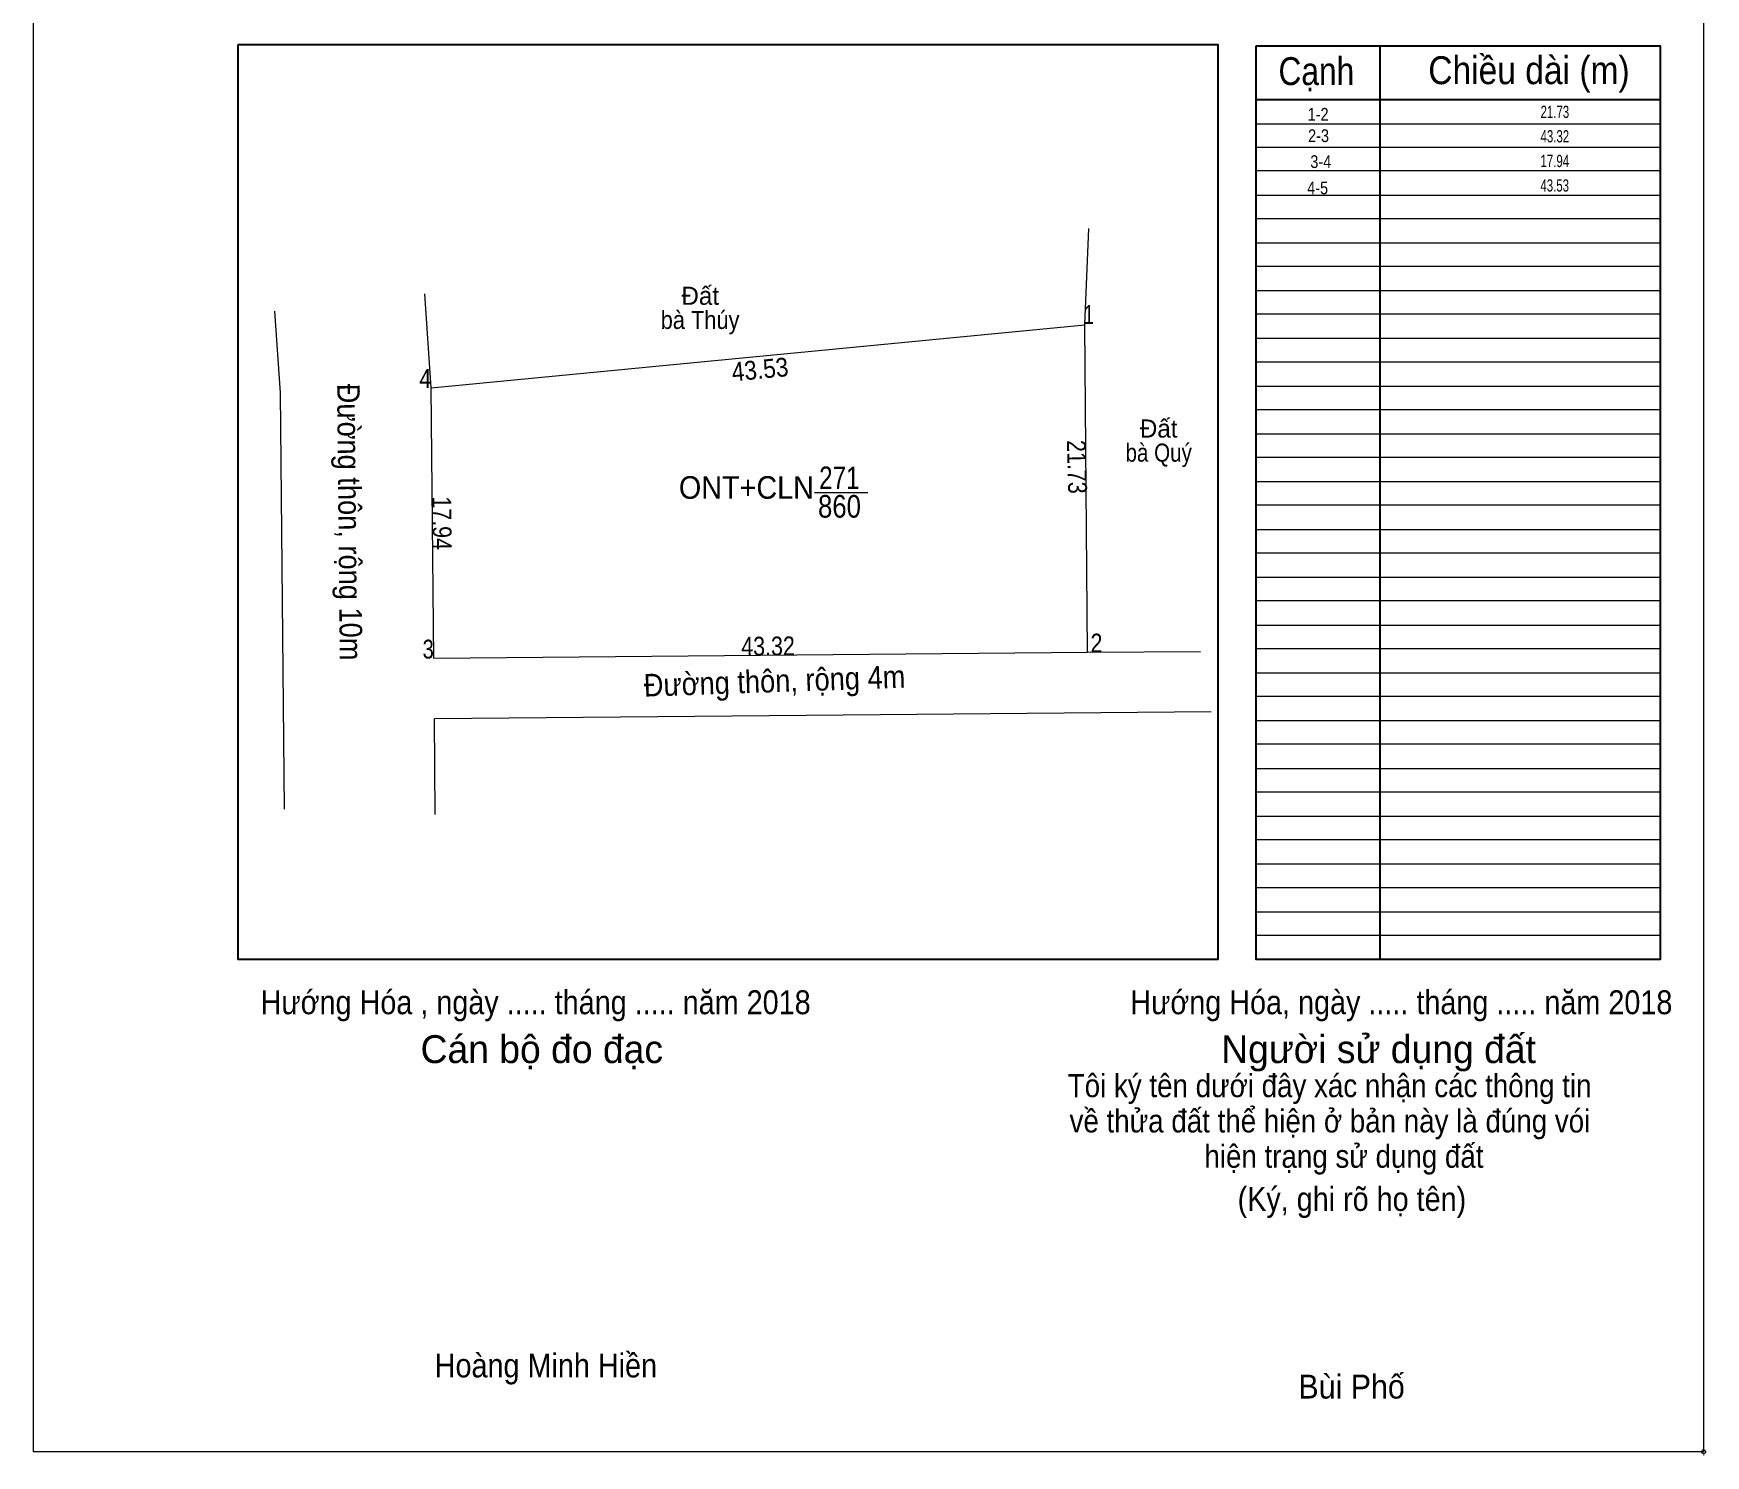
# Model space of a CAD drawing. Header units: metres. Extents: x 549166 to 549875, y 1838421 to 1838574.
# Drawn here: x 549165.7 to 549276.6, y 1838421 to 1838515.3 of the extents above; entities that cross this region are included whole.
import ezdxf
from ezdxf.enums import TextEntityAlignment as Align

# ---------------------------------------------------------------- set-up
doc = ezdxf.new("R2010")
doc.units = ezdxf.units.M
doc.header["$LTSCALE"] = 0.52
doc.header["$PDMODE"] = 32
doc.header["$PDSIZE"] = 0.26
for name, color, linetype, lineweight in [('1', 7, 'Continuous', 13), ('10', 7, 'Continuous', 13), ('23', 7, 'Continuous', 13), ('55', 7, 'Continuous', 13), ('63', 7, 'Continuous', 13), ('7', 7, 'Continuous', 13)]:
    doc.layers.add(name, color=color, linetype=linetype, lineweight=lineweight)
doc.layers.add('30', color=7, linetype='Continuous')

msp = doc.modelspace()

# ---------------------------------------------------------------- linework, layer by layer
at = {"layer": '1'}
msp.add_lwpolyline([(549235.58, 1838474.22), (549192.26, 1838473.83), (549192.09, 1838491.77), (549235.42, 1838495.95)], dxfattribs=at)
at = {"layer": '10'}
for p, q in [((549235.42, 1838495.95), (549235.67, 1838502.34)), ((549235.58, 1838474.22), (549235.42, 1838495.95))]:
    msp.add_line(p, q, dxfattribs=at)
at = {"layer": '23'}
for p, q in [((549192.09, 1838491.77), (549191.66, 1838498)), ((549182.1, 1838491.45), (549181.72, 1838496.87)), ((549182.36, 1838463.84), (549182.1, 1838491.45)), ((549192.26, 1838473.83), (549192.09, 1838491.77)), ((549192.36, 1838463.48), (549192.3, 1838469.83))]:
    msp.add_line(p, q, dxfattribs=at)
at = {"layer": '55'}
for p, q in [((549243.09, 1838474.28), (549235.58, 1838474.22)), ((549216.97, 1838470.06), (549192.3, 1838469.83)), ((549243.78, 1838470.29), (549216.97, 1838470.06))]:
    msp.add_line(p, q, dxfattribs=at)
at = {"layer": '63'}
msp.add_line((549217.49, 1838484.83), (549221.02, 1838484.83), dxfattribs=at)
at = {"layer": '7', "lineweight": 25}
for p, q in [((549254.96, 1838514.44), (549254.96, 1838453.88)), ((549254.96, 1838514.44), (549254.96, 1838453.88)), ((549246.78, 1838510.9), (549273.55, 1838510.9)), ((549246.78, 1838510.9), (549273.55, 1838510.9))]:
    msp.add_line(p, q, dxfattribs=at)
at = {"layer": '7'}
for p, q in [((549246.78, 1838509.28), (549273.55, 1838509.28)), ((549246.78, 1838507.73), (549273.55, 1838507.73)), ((549246.78, 1838507.73), (549273.55, 1838507.73)), ((549246.78, 1838506.18), (549273.55, 1838506.18)), ((549246.78, 1838504.56), (549273.55, 1838504.56)), ((549246.78, 1838504.56), (549273.55, 1838504.56)), ((549246.78, 1838503.01), (549273.55, 1838503.01)), ((549246.78, 1838501.4), (549273.55, 1838501.4)), ((549246.78, 1838499.85), (549273.55, 1838499.85)), ((549246.78, 1838498.23), (549273.55, 1838498.23)), ((549246.78, 1838498.23), (549273.55, 1838498.23)), ((549246.78, 1838496.68), (549273.55, 1838496.68)), ((549246.78, 1838495.06), (549273.55, 1838495.06)), ((549246.78, 1838495.06), (549273.55, 1838495.06)), ((549246.78, 1838493.51), (549273.55, 1838493.51)), ((549246.78, 1838491.89), (549273.55, 1838491.89)), ((549246.78, 1838491.89), (549273.55, 1838491.89)), ((549246.78, 1838490.34), (549273.55, 1838490.34)), ((549246.78, 1838488.72), (549273.55, 1838488.72)), ((549246.78, 1838488.72), (549273.55, 1838488.72)), ((549246.78, 1838487.17), (549273.55, 1838487.17)), ((549246.78, 1838485.56), (549273.55, 1838485.56)), ((549246.78, 1838484.01), (549273.55, 1838484.01)), ((549246.78, 1838482.39), (549273.55, 1838482.39)), ((549246.78, 1838482.39), (549273.55, 1838482.39)), ((549246.78, 1838480.84), (549273.55, 1838480.84)), ((549246.78, 1838479.22), (549273.55, 1838479.22)), ((549246.78, 1838479.22), (549273.55, 1838479.22)), ((549246.78, 1838477.67), (549273.55, 1838477.67)), ((549246.78, 1838476.05), (549273.55, 1838476.05)), ((549246.78, 1838474.5), (549273.55, 1838474.5)), ((549246.78, 1838472.88), (549273.55, 1838472.88)), ((549246.78, 1838472.88), (549273.55, 1838472.88)), ((549246.78, 1838471.33), (549273.55, 1838471.33)), ((549246.78, 1838469.72), (549273.55, 1838469.72)), ((549246.78, 1838469.72), (549273.55, 1838469.72)), ((549246.78, 1838468.17), (549273.55, 1838468.17)), ((549246.78, 1838466.55), (549273.55, 1838466.55)), ((549246.78, 1838466.55), (549273.55, 1838466.55)), ((549246.78, 1838465), (549273.55, 1838465)), ((549246.78, 1838463.38), (549273.55, 1838463.38)), ((549246.78, 1838463.38), (549273.55, 1838463.38)), ((549246.78, 1838461.83), (549273.55, 1838461.83)), ((549246.78, 1838460.21), (549273.55, 1838460.21)), ((549246.78, 1838460.21), (549273.55, 1838460.21)), ((549246.78, 1838458.66), (549273.55, 1838458.66)), ((549246.78, 1838457.04), (549273.55, 1838457.04)), ((549246.78, 1838457.04), (549273.55, 1838457.04)), ((549246.78, 1838455.49), (549273.55, 1838455.49))]:
    msp.add_line(p, q, dxfattribs=at)
msp.add_lwpolyline([(549165.72, 1838574.36), (549276.43, 1838574.36), (549276.43, 1838421.24), (549165.72, 1838421.24)], close=True, dxfattribs=at)
msp.add_lwpolyline([(549165.72, 1838574.36), (549276.43, 1838574.36), (549276.43, 1838421.24), (549165.72, 1838421.24)], close=True, dxfattribs=at)
at = {"layer": '7', "lineweight": 25}
for points in [[(549179.3, 1838514.54), (549244.24, 1838514.54), (549244.24, 1838453.88), (549179.3, 1838453.88)], [(549179.3, 1838514.54), (549244.24, 1838514.54), (549244.24, 1838453.88), (549179.3, 1838453.88)], [(549246.78, 1838514.44), (549273.55, 1838514.44), (549273.55, 1838453.88), (549246.78, 1838453.88)], [(549246.78, 1838514.44), (549273.55, 1838514.44), (549273.55, 1838453.88), (549246.78, 1838453.88)]]:
    msp.add_lwpolyline(points, close=True, dxfattribs=at)
at = {"layer": '7'}
msp.add_point((549276.43, 1838421.24), dxfattribs=at)

# ---------------------------------------------------------------- texts
at = {"layer": '1'}
for p in [(549209.92, 1838497.28), (549240.31, 1838488.48)]:
    msp.add_text('Đất', height=1.2, dxfattribs=at).set_placement(p, align=Align.CENTER)
for s, height, width, p in [('bà Thúy', 1.2, 0.9, (549209.91, 1838495.68)), ('bà Quý', 1.2, 0.85, (549240.31, 1838486.88)), ('271', 1.5, 0.8, (549219.14, 1838485.06)), ('ONT+CLN', 1.5, 0.95, (549212.98, 1838484.42)), ('860', 1.5, 0.85, (549219.15, 1838483.17))]:
    msp.add_text(s, height=height, dxfattribs=dict(at, width=width)).set_placement(p, align=Align.CENTER)
for s, width, p in [('Hướng Hóa , ngày ..... tháng ..... năm 2018', 0.9, (549180.78, 1838450.25)), ('Hoàng Minh Hiền', 0.9, (549192.32, 1838426.17)), ('Bùi Phố', 0.95, (549249.57, 1838424.77))]:
    msp.add_text(s, height=1.585, dxfattribs=dict(at, width=width)).set_placement(p)
at = {"layer": '30', "width": 0.85}
for s, p in [('1-2', (549251.57, 1838509.49)), ('2-3', (549251.6, 1838508.07)), ('3-4', (549251.75, 1838506.35)), ('4-5', (549251.54, 1838504.61))]:
    msp.add_text(s, height=0.845, dxfattribs=at).set_placement(p, align=Align.RIGHT)
at = {"layer": '63'}
for s, height, width, p in [('21.73', 0.81, 0.7, (549267.52, 1838509.67)), ('43.32', 0.81, 0.7, (549267.52, 1838508.05)), ('17.94', 0.815, 0.7, (549267.52, 1838506.41)), ('43.53', 0.81, 0.7, (549267.51, 1838504.79)), (' 1', 1.25, 0.75, (549236.02, 1838496.01)), (' 4', 1.25, 0.85, (549192.09, 1838491.77)), (' 2', 1.25, 0.85, (549236.58, 1838474.23)), (' 3', 1.25, 0.8, (549192.26, 1838473.83))]:
    msp.add_text(s, height=height, dxfattribs=dict(at, width=width)).set_placement(p, align=Align.RIGHT)
for s, height, rotation, width, p in [('43.53', 1.25, 5.513, 0.9, (549213.94, 1838492.38)), ('Đường thôn, rộng 10m', 1.5, 270.557, 0.9, (549185.94, 1838482.87)), ('21.73', 1.25, 271.473, 0.85, (549234.27, 1838486.52)), ('17.94', 1.25, 270.543, 0.85, (549192.18, 1838482.8)), ('43.32', 1.25, 0.517, 0.85, (549214.42, 1838474.03)), ('Đường thôn, rộng 4m', 1.5, 1.969, 0.9, (549214.87, 1838471.6))]:
    msp.add_text(s, height=height, rotation=rotation, dxfattribs=dict(at, width=width)).set_placement(p, align=Align.CENTER)
at = {"layer": '7'}
for s, height, width, p in [('Cạnh', 1.848, 0.85, (549248.25, 1838511.85)), ('Cạnh', 1.848, 0.85, (549248.25, 1838511.85)), ('Chiều dài (m)', 1.848, 0.9, (549258.18, 1838511.91)), ('Chiều dài (m)', 1.848, 0.9, (549258.18, 1838511.91)), ('Hướng Hóa, ngày ..... tháng ..... năm 2018', 1.585, 0.9, (549238.43, 1838450.25)), ('(Ký, ghi rõ họ tên)', 1.584, 0.9, (549245.54, 1838437.21)), ('(Ký, ghi rõ họ tên)', 1.584, 0.9, (549245.54, 1838437.21))]:
    msp.add_text(s, height=height, dxfattribs=dict(at, width=width)).set_placement(p)
for s, p in [('Cán bộ đo đạc', (549191.38, 1838447.01)), ('Cán bộ đo đạc', (549191.38, 1838447.01)), ('Người sử dụng đất', (549244.45, 1838447.01)), ('Người sử dụng đất', (549244.45, 1838447.01))]:
    msp.add_text(s, height=1.848, dxfattribs=at).set_placement(p)
at = {"layer": '7', "width": 0.9}
for s, p in [('Tôi ký tên dưới đây xác nhận các thông tin', (549251.64, 1838444.75)), ('Tôi ký tên dưới đây xác nhận các thông tin', (549251.64, 1838444.75)), ('về thửa đất thể hiện ở bản này là đúng vói', (549251.66, 1838442.41)), ('về thửa đất thể hiện ở bản này là đúng vói', (549251.66, 1838442.41)), ('hiện trạng sử dụng đất', (549252.59, 1838440.07)), ('hiện trạng sử dụng đất', (549252.59, 1838440.07))]:
    msp.add_text(s, height=1.527, dxfattribs=at).set_placement(p, align=Align.CENTER)
at = {"layer": '7'}
msp.add_text('.', height=0.528, dxfattribs=at).set_placement((549276.44, 1838420.99), align=Align.CENTER)
msp.add_text('.', height=0.528, dxfattribs=at).set_placement((549276.44, 1838420.99), align=Align.CENTER)

doc.saveas('drawing.dxf')
